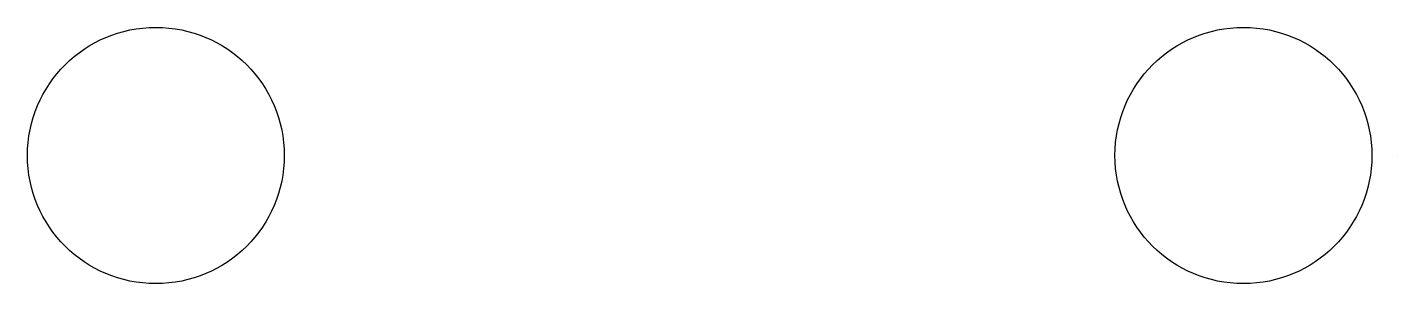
# Model space of a CAD drawing. Header units: millimetres. Extents: x -0.3 to 2.9, y -0.3 to 0.3.
import ezdxf

# ---------------------------------------------------------------- set-up
doc = ezdxf.new("R2010")
doc.units = ezdxf.units.MM

msp = doc.modelspace()

# ---------------------------------------------------------------- linework, layer by layer
at = {"extrusion": (0, -1, 0)}
msp.add_line((2.9, 0, 8.8), (2.9, 0, 8.8), dxfattribs=at)
at = {"color": 2}
for centre in [(0, 0), (2.54, 0)]:
    msp.add_circle(centre, 0.3, dxfattribs=at)

doc.saveas('drawing.dxf')
